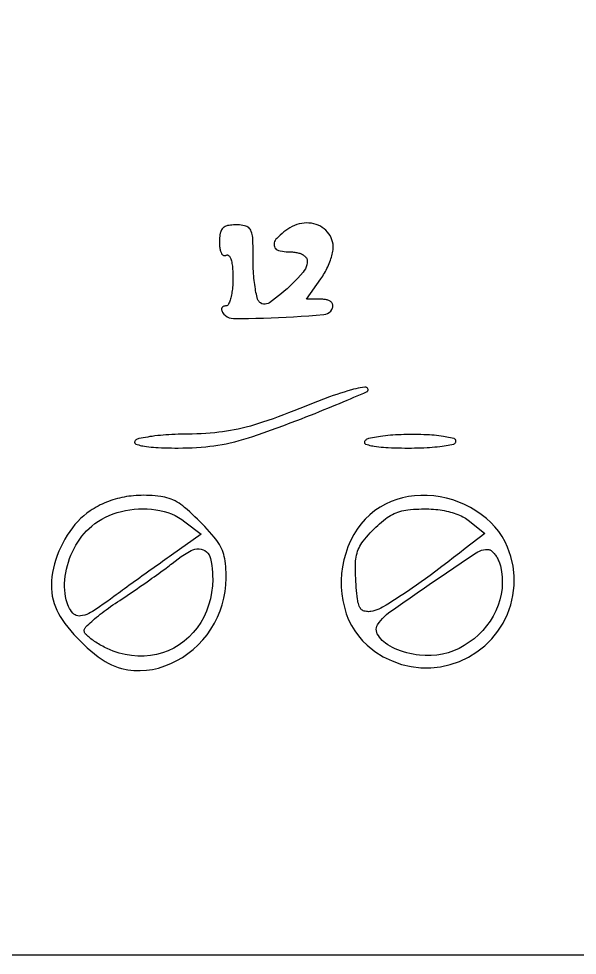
# Model space of a CAD drawing. Header units: millimetres. Extents: x -134 to 134, y -49 to 49.
# Drawn here: x 106.07 to 114.57, y -21.84 to -7.61 of the extents above; entities that cross this region are included whole.
import ezdxf

# ---------------------------------------------------------------- set-up
doc = ezdxf.new("R2010")
doc.units = ezdxf.units.MM
doc.header["$LTSCALE"] = 10
doc.header["$MEASUREMENT"] = 0

# ---------------------------------------------------------------- blocks, each defined once
blk = doc.blocks.new('DT0B-ULTRA_v_1')
at = {"color": 7, "linetype": 'Continuous', "lineweight": -3}
for points in [[(82.67, 28.183, 0), (85.809, 28.178, 0), (85.809, 28.178, 0), (88.336, 28.174, 0), (90.864, 28.169, 0), (93.392, 28.165, 0), (95.919, 28.16, 0), (98.447, 28.155, 0), (100.975, 28.15, 0), (100.975, 28.15, 0), (133.588, 28.081, 0), (133.588, 24.295, 0), (133.588, 20.509, 0), (116.6, 20.483, 0), (99.613, 20.456, 0), (116.6, 20.431, 0), (133.588, 20.406, 0), (133.588, -0.72, 0), (133.588, -21.845, 0), (0, -21.845, 0)], [(110.161, -10.807, 0), (110.132, -10.829, 0), (110.102, -10.851, 0), (110.074, -10.874, 0), (110.046, -10.898, 0), (110.019, -10.923, 0), (109.993, -10.948, 0), (109.979, -10.963, 0), (109.969, -10.98, 0), (109.961, -10.998, 0), (109.956, -11.017, 0), (109.953, -11.037, 0), (109.954, -11.057, 0), (109.958, -11.074, 0), (109.965, -11.09, 0), (109.975, -11.104, 0), (109.987, -11.116, 0), (110.002, -11.125, 0), (110.018, -11.131, 0), (110.048, -11.138, 0), (110.079, -11.143, 0), (110.109, -11.148, 0), (110.139, -11.151, 0), (110.17, -11.153, 0), (110.201, -11.154, 0), (110.218, -11.154, 0), (110.234, -11.155, 0), (110.251, -11.156, 0), (110.267, -11.158, 0), (110.284, -11.161, 0), (110.3, -11.164, 0), (110.315, -11.167, 0), (110.329, -11.171, 0), (110.343, -11.175, 0), (110.357, -11.18, 0), (110.37, -11.186, 0), (110.383, -11.193, 0), (110.393, -11.199, 0), (110.403, -11.205, 0), (110.413, -11.212, 0), (110.422, -11.22, 0), (110.43, -11.228, 0), (110.438, -11.237, 0), (110.444, -11.244, 0), (110.449, -11.252, 0), (110.453, -11.261, 0), (110.456, -11.27, 0), (110.457, -11.279, 0), (110.458, -11.289, 0), (110.456, -11.32, 0), (110.45, -11.352, 0), (110.441, -11.382, 0), (110.429, -11.411, 0), (110.413, -11.439, 0), (110.393, -11.464, 0), (110.355, -11.508, 0), (110.316, -11.551, 0), (110.276, -11.593, 0), (110.235, -11.634, 0), (110.194, -11.674, 0), (110.151, -11.714, 0), (110.108, -11.751, 0), (110.065, -11.788, 0), (110.021, -11.824, 0), (109.976, -11.859, 0), (109.93, -11.893, 0), (109.884, -11.926, 0), (109.863, -11.938, 0), (109.84, -11.945, 0), (109.816, -11.949, 0), (109.792, -11.947, 0), (109.768, -11.941, 0), (109.747, -11.93, 0), (109.737, -11.923, 0), (109.727, -11.914, 0), (109.719, -11.905, 0), (109.713, -11.895, 0), (109.707, -11.884, 0), (109.703, -11.872, 0), (109.696, -11.847, 0), (109.69, -11.821, 0), (109.684, -11.795, 0), (109.678, -11.769, 0), (109.673, -11.743, 0), (109.668, -11.717, 0), (109.663, -11.685, 0), (109.658, -11.652, 0), (109.653, -11.619, 0), (109.65, -11.587, 0), (109.646, -11.554, 0), (109.644, -11.521, 0), (109.641, -11.485, 0), (109.639, -11.448, 0), (109.637, -11.412, 0), (109.636, -11.375, 0), (109.636, -11.338, 0), (109.635, -11.302, 0), (109.635, -11.244, 0), (109.635, -11.187, 0), (109.634, -11.129, 0), (109.633, -11.072, 0), (109.631, -11.014, 0), (109.629, -10.957, 0), (109.628, -10.934, 0), (109.625, -10.911, 0), (109.62, -10.889, 0), (109.614, -10.867, 0), (109.607, -10.845, 0), (109.598, -10.824, 0), (109.59, -10.81, 0), (109.58, -10.797, 0), (109.568, -10.785, 0), (109.555, -10.776, 0), (109.541, -10.768, 0), (109.525, -10.762, 0), (109.501, -10.756, 0), (109.477, -10.751, 0), (109.453, -10.748, 0), (109.428, -10.745, 0), (109.403, -10.743, 0), (109.378, -10.743, 0), (109.356, -10.743, 0), (109.334, -10.744, 0), (109.313, -10.746, 0), (109.291, -10.748, 0), (109.269, -10.751, 0), (109.247, -10.755, 0), (109.233, -10.758, 0), (109.22, -10.763, 0), (109.207, -10.769, 0), (109.194, -10.776, 0), (109.183, -10.785, 0), (109.172, -10.795, 0), (109.163, -10.805, 0), (109.154, -10.817, 0), (109.147, -10.83, 0), (109.141, -10.843, 0), (109.136, -10.857, 0), (109.133, -10.871, 0), (109.13, -10.893, 0), (109.127, -10.916, 0), (109.124, -10.938, 0), (109.123, -10.961, 0), (109.122, -10.983, 0), (109.121, -11.006, 0), (109.122, -11.022, 0), (109.122, -11.039, 0), (109.123, -11.055, 0), (109.125, -11.072, 0), (109.126, -11.088, 0), (109.128, -11.104, 0), (109.131, -11.117, 0), (109.133, -11.129, 0), (109.137, -11.141, 0), (109.141, -11.152, 0), (109.146, -11.164, 0), (109.151, -11.175, 0), (109.155, -11.182, 0), (109.16, -11.188, 0), (109.165, -11.194, 0), (109.171, -11.199, 0), (109.178, -11.204, 0), (109.185, -11.207, 0), (109.191, -11.21, 0), (109.198, -11.211, 0), (109.205, -11.211, 0), (109.212, -11.21, 0), (109.218, -11.208, 0), (109.224, -11.205, 0), (109.23, -11.202, 0), (109.237, -11.201, 0), (109.244, -11.2, 0), (109.25, -11.202, 0), (109.256, -11.204, 0), (109.262, -11.208, 0), (109.266, -11.212, 0), (109.273, -11.221, 0), (109.28, -11.23, 0), (109.286, -11.241, 0), (109.291, -11.251, 0), (109.295, -11.262, 0), (109.299, -11.273, 0), (109.304, -11.292, 0), (109.309, -11.312, 0), (109.313, -11.332, 0), (109.316, -11.351, 0), (109.319, -11.371, 0), (109.32, -11.391, 0), (109.322, -11.419, 0), (109.324, -11.447, 0), (109.325, -11.475, 0), (109.326, -11.503, 0), (109.327, -11.531, 0), (109.327, -11.559, 0), (109.327, -11.586, 0), (109.326, -11.612, 0), (109.325, -11.639, 0), (109.324, -11.666, 0), (109.322, -11.692, 0), (109.319, -11.719, 0), (109.317, -11.741, 0), (109.313, -11.764, 0), (109.31, -11.787, 0), (109.305, -11.809, 0), (109.301, -11.831, 0), (109.295, -11.854, 0), (109.291, -11.87, 0), (109.285, -11.886, 0), (109.28, -11.902, 0), (109.274, -11.918, 0), (109.267, -11.934, 0), (109.26, -11.949, 0), (109.256, -11.957, 0), (109.25, -11.964, 0), (109.243, -11.969, 0), (109.235, -11.973, 0), (109.227, -11.975, 0), (109.218, -11.976, 0), (109.212, -11.976, 0), (109.206, -11.977, 0), (109.199, -11.978, 0), (109.193, -11.979, 0), (109.187, -11.981, 0), (109.181, -11.984, 0), (109.177, -11.986, 0), (109.172, -11.989, 0), (109.168, -11.992, 0), (109.165, -11.996, 0), (109.162, -12, 0), (109.159, -12.005, 0), (109.157, -12.01, 0), (109.155, -12.015, 0), (109.154, -12.02, 0), (109.154, -12.026, 0), (109.154, -12.031, 0), (109.155, -12.036, 0), (109.156, -12.043, 0), (109.158, -12.049, 0), (109.161, -12.056, 0), (109.163, -12.062, 0), (109.166, -12.068, 0), (109.17, -12.074, 0), (109.189, -12.1, 0), (109.213, -12.123, 0), (109.24, -12.141, 0), (109.27, -12.155, 0), (109.302, -12.163, 0), (109.335, -12.166, 0), (109.449, -12.166, 0), (109.564, -12.165, 0), (109.678, -12.163, 0), (109.793, -12.16, 0), (109.907, -12.156, 0), (110.022, -12.152, 0), (110.136, -12.146, 0), (110.251, -12.14, 0), (110.366, -12.133, 0), (110.48, -12.126, 0), (110.595, -12.117, 0), (110.709, -12.108, 0), (110.739, -12.102, 0), (110.767, -12.091, 0), (110.792, -12.075, 0), (110.814, -12.054, 0), (110.831, -12.029, 0), (110.843, -12.002, 0), (110.846, -11.993, 0), (110.847, -11.985, 0), (110.848, -11.976, 0), (110.847, -11.968, 0), (110.846, -11.959, 0), (110.843, -11.951, 0), (110.84, -11.942, 0), (110.836, -11.935, 0), (110.831, -11.927, 0), (110.826, -11.921, 0), (110.82, -11.914, 0), (110.813, -11.909, 0), (110.804, -11.903, 0), (110.794, -11.897, 0), (110.784, -11.892, 0), (110.773, -11.888, 0), (110.762, -11.885, 0), (110.751, -11.882, 0), (110.737, -11.879, 0), (110.723, -11.877, 0), (110.708, -11.876, 0), (110.694, -11.874, 0), (110.679, -11.874, 0), (110.665, -11.873, 0), (110.444, -11.873, 0), (110.664, -11.565, 0), (110.679, -11.543, 0), (110.693, -11.521, 0), (110.707, -11.499, 0), (110.72, -11.477, 0), (110.733, -11.454, 0), (110.745, -11.43, 0), (110.757, -11.406, 0), (110.769, -11.382, 0), (110.78, -11.357, 0), (110.79, -11.333, 0), (110.8, -11.307, 0), (110.809, -11.282, 0), (110.817, -11.259, 0), (110.824, -11.236, 0), (110.831, -11.213, 0), (110.837, -11.19, 0), (110.843, -11.166, 0), (110.848, -11.142, 0), (110.851, -11.125, 0), (110.853, -11.107, 0), (110.854, -11.089, 0), (110.854, -11.072, 0), (110.853, -11.054, 0), (110.85, -11.036, 0), (110.844, -11.003, 0), (110.834, -10.97, 0), (110.821, -10.938, 0), (110.805, -10.907, 0), (110.787, -10.879, 0), (110.765, -10.852, 0), (110.741, -10.826, 0), (110.715, -10.803, 0), (110.687, -10.782, 0), (110.657, -10.764, 0), (110.625, -10.749, 0), (110.593, -10.737, 0), (110.557, -10.726, 0), (110.521, -10.719, 0), (110.484, -10.715, 0), (110.447, -10.714, 0), (110.41, -10.715, 0), (110.373, -10.72, 0), (110.335, -10.728, 0), (110.298, -10.739, 0), (110.262, -10.752, 0), (110.227, -10.768, 0), (110.194, -10.787, 0), (110.161, -10.807, 0)], [(110.252, -13.57, 0), (110.174, -13.6, 0), (110.095, -13.63, 0), (110.016, -13.66, 0), (109.937, -13.689, 0), (109.857, -13.717, 0), (109.777, -13.744, 0), (109.716, -13.764, 0), (109.655, -13.783, 0), (109.593, -13.801, 0), (109.531, -13.818, 0), (109.468, -13.833, 0), (109.406, -13.848, 0), (109.347, -13.86, 0), (109.288, -13.871, 0), (109.229, -13.88, 0), (109.17, -13.889, 0), (109.111, -13.896, 0), (109.052, -13.902, 0), (108.983, -13.908, 0), (108.914, -13.913, 0), (108.846, -13.917, 0), (108.777, -13.92, 0), (108.708, -13.922, 0), (108.639, -13.923, 0), (108.591, -13.923, 0), (108.543, -13.924, 0), (108.495, -13.926, 0), (108.447, -13.928, 0), (108.399, -13.93, 0), (108.351, -13.933, 0), (108.309, -13.936, 0), (108.267, -13.939, 0), (108.225, -13.943, 0), (108.183, -13.947, 0), (108.14, -13.952, 0), (108.098, -13.958, 0), (108.064, -13.962, 0), (108.031, -13.968, 0), (107.997, -13.973, 0), (107.963, -13.979, 0), (107.929, -13.985, 0), (107.895, -13.991, 0), (107.884, -13.994, 0), (107.872, -13.999, 0), (107.862, -14.006, 0), (107.852, -14.013, 0), (107.844, -14.022, 0), (107.836, -14.032, 0), (107.834, -14.038, 0), (107.832, -14.044, 0), (107.832, -14.05, 0), (107.833, -14.056, 0), (107.836, -14.062, 0), (107.839, -14.067, 0), (107.844, -14.071, 0), (107.849, -14.075, 0), (107.852, -14.076, 0), (107.873, -14.083, 0), (107.894, -14.089, 0), (107.915, -14.095, 0), (107.936, -14.1, 0), (107.958, -14.104, 0), (107.98, -14.108, 0), (108.015, -14.113, 0), (108.05, -14.117, 0), (108.085, -14.121, 0), (108.121, -14.124, 0), (108.156, -14.127, 0), (108.191, -14.129, 0), (108.242, -14.131, 0), (108.292, -14.132, 0), (108.343, -14.133, 0), (108.393, -14.134, 0), (108.443, -14.135, 0), (108.494, -14.135, 0), (108.564, -14.134, 0), (108.634, -14.133, 0), (108.705, -14.13, 0), (108.775, -14.126, 0), (108.845, -14.121, 0), (108.915, -14.115, 0), (108.977, -14.109, 0), (109.039, -14.101, 0), (109.1, -14.092, 0), (109.162, -14.081, 0), (109.223, -14.069, 0), (109.283, -14.056, 0), (109.354, -14.039, 0), (109.424, -14.02, 0), (109.493, -14.001, 0), (109.563, -13.98, 0), (109.632, -13.958, 0), (109.7, -13.935, 0), (109.8, -13.9, 0), (109.901, -13.865, 0), (110, -13.828, 0), (110.1, -13.791, 0), (110.2, -13.754, 0), (110.299, -13.716, 0), (110.368, -13.689, 0), (110.438, -13.662, 0), (110.507, -13.635, 0), (110.576, -13.608, 0), (110.645, -13.58, 0), (110.714, -13.552, 0), (110.773, -13.529, 0), (110.831, -13.505, 0), (110.89, -13.481, 0), (110.948, -13.457, 0), (111.006, -13.432, 0), (111.065, -13.407, 0), (111.115, -13.386, 0), (111.166, -13.364, 0), (111.216, -13.343, 0), (111.266, -13.321, 0), (111.317, -13.299, 0), (111.367, -13.277, 0), (111.372, -13.275, 0), (111.376, -13.272, 0), (111.379, -13.268, 0), (111.381, -13.263, 0), (111.383, -13.258, 0), (111.383, -13.253, 0), (111.382, -13.244, 0), (111.379, -13.235, 0), (111.374, -13.227, 0), (111.368, -13.22, 0), (111.361, -13.215, 0), (111.352, -13.211, 0), (111.343, -13.209, 0), (111.334, -13.209, 0), (111.332, -13.209, 0), (111.298, -13.214, 0), (111.264, -13.22, 0), (111.23, -13.227, 0), (111.196, -13.234, 0), (111.163, -13.242, 0), (111.129, -13.251, 0), (111.073, -13.267, 0), (111.018, -13.284, 0), (110.962, -13.302, 0), (110.907, -13.32, 0), (110.852, -13.339, 0), (110.798, -13.359, 0), (110.706, -13.394, 0), (110.615, -13.428, 0), (110.524, -13.463, 0), (110.434, -13.498, 0), (110.343, -13.534, 0), (110.252, -13.57, 0)], [(111.332, -14.032, 0), (111.329, -14.038, 0), (111.327, -14.044, 0), (111.327, -14.05, 0), (111.328, -14.056, 0), (111.331, -14.062, 0), (111.334, -14.067, 0), (111.339, -14.071, 0), (111.344, -14.075, 0), (111.347, -14.076, 0), (111.368, -14.083, 0), (111.39, -14.089, 0), (111.411, -14.095, 0), (111.433, -14.1, 0), (111.454, -14.104, 0), (111.476, -14.108, 0), (111.511, -14.113, 0), (111.547, -14.117, 0), (111.582, -14.121, 0), (111.618, -14.124, 0), (111.654, -14.127, 0), (111.689, -14.129, 0), (111.74, -14.131, 0), (111.791, -14.132, 0), (111.842, -14.133, 0), (111.892, -14.134, 0), (111.943, -14.135, 0), (111.994, -14.135, 0), (112.041, -14.135, 0), (112.089, -14.134, 0), (112.137, -14.133, 0), (112.185, -14.132, 0), (112.232, -14.13, 0), (112.28, -14.128, 0), (112.319, -14.126, 0), (112.358, -14.123, 0), (112.396, -14.119, 0), (112.435, -14.115, 0), (112.474, -14.111, 0), (112.512, -14.106, 0), (112.541, -14.101, 0), (112.57, -14.097, 0), (112.599, -14.091, 0), (112.628, -14.086, 0), (112.657, -14.08, 0), (112.686, -14.074, 0), (112.694, -14.071, 0), (112.702, -14.066, 0), (112.709, -14.06, 0), (112.714, -14.053, 0), (112.717, -14.045, 0), (112.719, -14.036, 0), (112.719, -14.032, 0), (112.718, -14.023, 0), (112.716, -14.015, 0), (112.711, -14.007, 0), (112.705, -14.001, 0), (112.698, -13.995, 0), (112.69, -13.992, 0), (112.687, -13.991, 0), (112.661, -13.985, 0), (112.635, -13.979, 0), (112.608, -13.973, 0), (112.582, -13.968, 0), (112.555, -13.963, 0), (112.528, -13.959, 0), (112.493, -13.954, 0), (112.457, -13.949, 0), (112.422, -13.945, 0), (112.387, -13.942, 0), (112.351, -13.939, 0), (112.315, -13.937, 0), (112.272, -13.934, 0), (112.229, -13.933, 0), (112.186, -13.931, 0), (112.143, -13.93, 0), (112.1, -13.93, 0), (112.057, -13.929, 0), (112.014, -13.93, 0), (111.971, -13.93, 0), (111.928, -13.931, 0), (111.885, -13.933, 0), (111.842, -13.934, 0), (111.799, -13.937, 0), (111.761, -13.939, 0), (111.723, -13.942, 0), (111.685, -13.946, 0), (111.647, -13.95, 0), (111.609, -13.954, 0), (111.571, -13.959, 0), (111.541, -13.964, 0), (111.51, -13.969, 0), (111.48, -13.974, 0), (111.449, -13.98, 0), (111.419, -13.985, 0), (111.389, -13.992, 0), (111.377, -13.995, 0), (111.366, -14, 0), (111.356, -14.006, 0), (111.347, -14.014, 0), (111.339, -14.022, 0), (111.332, -14.032, 0)], [(107.158, -15.089, 0), (107.107, -15.126, 0), (107.057, -15.165, 0), (107.01, -15.207, 0), (106.966, -15.251, 0), (106.924, -15.298, 0), (106.885, -15.347, 0), (106.844, -15.403, 0), (106.806, -15.46, 0), (106.771, -15.519, 0), (106.738, -15.58, 0), (106.707, -15.641, 0), (106.68, -15.704, 0), (106.655, -15.767, 0), (106.633, -15.831, 0), (106.614, -15.895, 0), (106.598, -15.961, 0), (106.584, -16.027, 0), (106.574, -16.093, 0), (106.568, -16.152, 0), (106.565, -16.211, 0), (106.566, -16.27, 0), (106.572, -16.329, 0), (106.58, -16.387, 0), (106.593, -16.445, 0), (106.608, -16.498, 0), (106.626, -16.55, 0), (106.648, -16.6, 0), (106.672, -16.649, 0), (106.699, -16.697, 0), (106.73, -16.742, 0), (106.772, -16.8, 0), (106.816, -16.857, 0), (106.862, -16.912, 0), (106.909, -16.967, 0), (106.958, -17.02, 0), (107.008, -17.071, 0), (107.059, -17.121, 0), (107.112, -17.17, 0), (107.166, -17.217, 0), (107.222, -17.263, 0), (107.279, -17.307, 0), (107.337, -17.349, 0), (107.382, -17.379, 0), (107.43, -17.407, 0), (107.479, -17.431, 0), (107.529, -17.453, 0), (107.581, -17.471, 0), (107.634, -17.486, 0), (107.727, -17.505, 0), (107.821, -17.516, 0), (107.915, -17.519, 0), (108.01, -17.514, 0), (108.104, -17.5, 0), (108.196, -17.479, 0), (108.292, -17.448, 0), (108.384, -17.411, 0), (108.474, -17.367, 0), (108.561, -17.317, 0), (108.643, -17.26, 0), (108.721, -17.198, 0), (108.797, -17.128, 0), (108.868, -17.052, 0), (108.933, -16.972, 0), (108.992, -16.887, 0), (109.045, -16.799, 0), (109.092, -16.707, 0), (109.132, -16.612, 0), (109.165, -16.516, 0), (109.191, -16.417, 0), (109.209, -16.316, 0), (109.221, -16.214, 0), (109.224, -16.112, 0), (109.224, -16.068, 0), (109.222, -16.024, 0), (109.22, -15.98, 0), (109.217, -15.937, 0), (109.213, -15.893, 0), (109.208, -15.849, 0), (109.203, -15.817, 0), (109.196, -15.786, 0), (109.188, -15.754, 0), (109.178, -15.723, 0), (109.167, -15.693, 0), (109.154, -15.663, 0), (109.139, -15.632, 0), (109.122, -15.602, 0), (109.104, -15.572, 0), (109.084, -15.543, 0), (109.063, -15.515, 0), (109.042, -15.488, 0), (109.007, -15.448, 0), (108.971, -15.408, 0), (108.936, -15.369, 0), (108.899, -15.33, 0), (108.862, -15.291, 0), (108.825, -15.254, 0), (108.787, -15.216, 0), (108.749, -15.179, 0), (108.71, -15.143, 0), (108.671, -15.107, 0), (108.631, -15.072, 0), (108.591, -15.037, 0), (108.564, -15.015, 0), (108.536, -14.995, 0), (108.507, -14.975, 0), (108.477, -14.957, 0), (108.447, -14.94, 0), (108.415, -14.925, 0), (108.386, -14.912, 0), (108.355, -14.901, 0), (108.324, -14.891, 0), (108.293, -14.883, 0), (108.261, -14.876, 0), (108.229, -14.871, 0), (108.186, -14.866, 0), (108.142, -14.862, 0), (108.098, -14.859, 0), (108.054, -14.856, 0), (108.01, -14.855, 0), (107.967, -14.854, 0), (107.929, -14.855, 0), (107.892, -14.856, 0), (107.855, -14.858, 0), (107.817, -14.861, 0), (107.78, -14.865, 0), (107.743, -14.869, 0), (107.708, -14.874, 0), (107.673, -14.88, 0), (107.638, -14.887, 0), (107.603, -14.895, 0), (107.569, -14.903, 0), (107.534, -14.913, 0), (107.501, -14.923, 0), (107.468, -14.934, 0), (107.436, -14.946, 0), (107.403, -14.958, 0), (107.371, -14.972, 0), (107.34, -14.986, 0), (107.308, -15.001, 0), (107.277, -15.017, 0), (107.247, -15.034, 0), (107.217, -15.052, 0), (107.187, -15.07, 0), (107.158, -15.089, 0)], [(111.568, -15.032, 0), (111.487, -15.087, 0), (111.411, -15.149, 0), (111.34, -15.217, 0), (111.275, -15.29, 0), (111.217, -15.368, 0), (111.165, -15.452, 0), (111.118, -15.544, 0), (111.076, -15.639, 0), (111.042, -15.737, 0), (111.014, -15.837, 0), (110.993, -15.939, 0), (110.98, -16.042, 0), (110.974, -16.145, 0), (110.975, -16.249, 0), (110.983, -16.352, 0), (110.999, -16.454, 0), (111.022, -16.555, 0), (111.051, -16.654, 0), (111.086, -16.744, 0), (111.129, -16.831, 0), (111.179, -16.914, 0), (111.236, -16.992, 0), (111.299, -17.065, 0), (111.368, -17.133, 0), (111.486, -17.227, 0), (111.613, -17.307, 0), (111.749, -17.372, 0), (111.891, -17.423, 0), (112.037, -17.457, 0), (112.186, -17.474, 0), (112.337, -17.475, 0), (112.486, -17.459, 0), (112.633, -17.426, 0), (112.775, -17.378, 0), (112.911, -17.313, 0), (113.039, -17.234, 0), (113.157, -17.142, 0), (113.263, -17.037, 0), (113.357, -16.921, 0), (113.438, -16.795, 0), (113.503, -16.661, 0), (113.553, -16.52, 0), (113.587, -16.375, 0), (113.604, -16.227, 0), (113.604, -16.078, 0), (113.588, -15.93, 0), (113.554, -15.785, 0), (113.505, -15.644, 0), (113.466, -15.561, 0), (113.421, -15.482, 0), (113.37, -15.406, 0), (113.313, -15.334, 0), (113.25, -15.267, 0), (113.182, -15.206, 0), (113.105, -15.145, 0), (113.024, -15.09, 0), (112.94, -15.04, 0), (112.852, -14.996, 0), (112.762, -14.958, 0), (112.67, -14.925, 0), (112.575, -14.899, 0), (112.479, -14.878, 0), (112.382, -14.864, 0), (112.284, -14.856, 0), (112.186, -14.855, 0), (112.088, -14.86, 0), (111.997, -14.871, 0), (111.906, -14.89, 0), (111.818, -14.915, 0), (111.732, -14.948, 0), (111.648, -14.987, 0), (111.568, -15.032, 0)], [(108.598, -15.255, 0), (108.846, -15.446, 0), (108.393, -15.763, 0), (108.359, -15.787, 0), (108.325, -15.811, 0), (108.291, -15.835, 0), (108.257, -15.859, 0), (108.223, -15.884, 0), (108.189, -15.908, 0), (108.149, -15.936, 0), (108.109, -15.965, 0), (108.069, -15.993, 0), (108.029, -16.022, 0), (107.989, -16.051, 0), (107.949, -16.079, 0), (107.909, -16.108, 0), (107.87, -16.136, 0), (107.83, -16.165, 0), (107.791, -16.193, 0), (107.751, -16.222, 0), (107.712, -16.251, 0), (107.68, -16.274, 0), (107.647, -16.298, 0), (107.615, -16.322, 0), (107.583, -16.345, 0), (107.55, -16.369, 0), (107.518, -16.393, 0), (107.464, -16.432, 0), (107.41, -16.471, 0), (107.355, -16.509, 0), (107.3, -16.547, 0), (107.245, -16.584, 0), (107.189, -16.621, 0), (107.162, -16.637, 0), (107.133, -16.652, 0), (107.103, -16.664, 0), (107.073, -16.674, 0), (107.041, -16.682, 0), (107.009, -16.688, 0), (106.988, -16.689, 0), (106.966, -16.687, 0), (106.945, -16.681, 0), (106.925, -16.671, 0), (106.908, -16.659, 0), (106.892, -16.644, 0), (106.873, -16.621, 0), (106.856, -16.597, 0), (106.841, -16.572, 0), (106.827, -16.545, 0), (106.816, -16.518, 0), (106.806, -16.49, 0), (106.792, -16.442, 0), (106.781, -16.393, 0), (106.773, -16.344, 0), (106.768, -16.294, 0), (106.766, -16.244, 0), (106.766, -16.194, 0), (106.77, -16.139, 0), (106.776, -16.084, 0), (106.785, -16.03, 0), (106.796, -15.976, 0), (106.809, -15.922, 0), (106.825, -15.869, 0), (106.843, -15.816, 0), (106.864, -15.764, 0), (106.886, -15.712, 0), (106.912, -15.662, 0), (106.939, -15.612, 0), (106.968, -15.564, 0), (106.998, -15.52, 0), (107.03, -15.477, 0), (107.065, -15.436, 0), (107.101, -15.396, 0), (107.139, -15.359, 0), (107.18, -15.323, 0), (107.229, -15.284, 0), (107.28, -15.249, 0), (107.333, -15.216, 0), (107.388, -15.186, 0), (107.445, -15.16, 0), (107.503, -15.137, 0), (107.566, -15.116, 0), (107.63, -15.099, 0), (107.695, -15.084, 0), (107.761, -15.073, 0), (107.827, -15.065, 0), (107.893, -15.06, 0), (107.958, -15.058, 0), (108.023, -15.06, 0), (108.089, -15.065, 0), (108.153, -15.074, 0), (108.217, -15.085, 0), (108.281, -15.1, 0), (108.338, -15.117, 0), (108.393, -15.137, 0), (108.447, -15.162, 0), (108.5, -15.189, 0), (108.55, -15.221, 0), (108.598, -15.255, 0)], [(112.927, -15.247, 0), (113.158, -15.433, 0), (112.861, -15.664, 0), (112.773, -15.732, 0), (112.683, -15.801, 0), (112.594, -15.869, 0), (112.504, -15.937, 0), (112.415, -16.005, 0), (112.325, -16.072, 0), (112.257, -16.121, 0), (112.19, -16.17, 0), (112.121, -16.219, 0), (112.053, -16.267, 0), (111.984, -16.314, 0), (111.914, -16.36, 0), (111.863, -16.394, 0), (111.812, -16.427, 0), (111.76, -16.46, 0), (111.708, -16.492, 0), (111.656, -16.523, 0), (111.603, -16.555, 0), (111.576, -16.57, 0), (111.547, -16.583, 0), (111.518, -16.595, 0), (111.488, -16.605, 0), (111.457, -16.613, 0), (111.426, -16.619, 0), (111.409, -16.622, 0), (111.391, -16.623, 0), (111.374, -16.622, 0), (111.357, -16.62, 0), (111.34, -16.617, 0), (111.323, -16.613, 0), (111.309, -16.608, 0), (111.297, -16.601, 0), (111.285, -16.593, 0), (111.275, -16.583, 0), (111.266, -16.571, 0), (111.259, -16.559, 0), (111.249, -16.539, 0), (111.241, -16.519, 0), (111.235, -16.498, 0), (111.229, -16.477, 0), (111.225, -16.455, 0), (111.221, -16.434, 0), (111.217, -16.389, 0), (111.212, -16.344, 0), (111.208, -16.299, 0), (111.204, -16.253, 0), (111.2, -16.208, 0), (111.197, -16.163, 0), (111.195, -16.116, 0), (111.193, -16.07, 0), (111.192, -16.023, 0), (111.191, -15.976, 0), (111.191, -15.929, 0), (111.192, -15.883, 0), (111.193, -15.852, 0), (111.197, -15.822, 0), (111.201, -15.792, 0), (111.207, -15.763, 0), (111.215, -15.733, 0), (111.224, -15.704, 0), (111.234, -15.677, 0), (111.246, -15.651, 0), (111.259, -15.625, 0), (111.274, -15.6, 0), (111.29, -15.576, 0), (111.307, -15.552, 0), (111.333, -15.52, 0), (111.36, -15.488, 0), (111.387, -15.457, 0), (111.415, -15.426, 0), (111.443, -15.396, 0), (111.472, -15.366, 0), (111.5, -15.339, 0), (111.529, -15.312, 0), (111.558, -15.286, 0), (111.588, -15.26, 0), (111.619, -15.235, 0), (111.65, -15.211, 0), (111.674, -15.192, 0), (111.7, -15.176, 0), (111.726, -15.16, 0), (111.753, -15.145, 0), (111.78, -15.132, 0), (111.808, -15.12, 0), (111.838, -15.109, 0), (111.867, -15.1, 0), (111.897, -15.091, 0), (111.928, -15.084, 0), (111.958, -15.079, 0), (111.989, -15.074, 0), (112.03, -15.07, 0), (112.072, -15.066, 0), (112.113, -15.064, 0), (112.155, -15.062, 0), (112.196, -15.06, 0), (112.238, -15.06, 0), (112.272, -15.06, 0), (112.307, -15.061, 0), (112.342, -15.063, 0), (112.377, -15.066, 0), (112.412, -15.069, 0), (112.446, -15.072, 0), (112.478, -15.077, 0), (112.51, -15.082, 0), (112.542, -15.087, 0), (112.574, -15.094, 0), (112.605, -15.101, 0), (112.637, -15.109, 0), (112.664, -15.117, 0), (112.692, -15.126, 0), (112.719, -15.135, 0), (112.747, -15.145, 0), (112.773, -15.156, 0), (112.8, -15.168, 0), (112.822, -15.179, 0), (112.844, -15.191, 0), (112.866, -15.203, 0), (112.887, -15.217, 0), (112.907, -15.231, 0), (112.927, -15.247, 0)], [(109.019, -16.132, 0), (109.015, -16.231, 0), (109.003, -16.329, 0), (108.984, -16.427, 0), (108.958, -16.522, 0), (108.924, -16.616, 0), (108.883, -16.706, 0), (108.837, -16.789, 0), (108.784, -16.868, 0), (108.724, -16.941, 0), (108.657, -17.01, 0), (108.586, -17.072, 0), (108.508, -17.127, 0), (108.428, -17.175, 0), (108.343, -17.216, 0), (108.255, -17.248, 0), (108.164, -17.273, 0), (108.072, -17.29, 0), (107.978, -17.298, 0), (107.881, -17.298, 0), (107.785, -17.29, 0), (107.689, -17.275, 0), (107.595, -17.252, 0), (107.503, -17.221, 0), (107.414, -17.183, 0), (107.391, -17.172, 0), (107.369, -17.16, 0), (107.346, -17.149, 0), (107.324, -17.137, 0), (107.302, -17.124, 0), (107.28, -17.111, 0), (107.261, -17.1, 0), (107.242, -17.087, 0), (107.223, -17.075, 0), (107.204, -17.062, 0), (107.186, -17.048, 0), (107.168, -17.034, 0), (107.154, -17.023, 0), (107.14, -17.011, 0), (107.126, -16.999, 0), (107.112, -16.987, 0), (107.099, -16.975, 0), (107.086, -16.962, 0), (107.08, -16.955, 0), (107.075, -16.947, 0), (107.071, -16.938, 0), (107.068, -16.93, 0), (107.066, -16.92, 0), (107.065, -16.911, 0), (107.066, -16.9, 0), (107.068, -16.89, 0), (107.072, -16.879, 0), (107.077, -16.87, 0), (107.083, -16.861, 0), (107.09, -16.853, 0), (107.112, -16.832, 0), (107.134, -16.812, 0), (107.156, -16.792, 0), (107.179, -16.772, 0), (107.201, -16.752, 0), (107.224, -16.732, 0), (107.252, -16.708, 0), (107.281, -16.685, 0), (107.31, -16.662, 0), (107.339, -16.639, 0), (107.369, -16.616, 0), (107.398, -16.594, 0), (107.432, -16.57, 0), (107.466, -16.545, 0), (107.501, -16.521, 0), (107.535, -16.497, 0), (107.57, -16.474, 0), (107.605, -16.451, 0), (107.643, -16.426, 0), (107.681, -16.401, 0), (107.718, -16.376, 0), (107.756, -16.351, 0), (107.793, -16.325, 0), (107.831, -16.3, 0), (107.869, -16.273, 0), (107.908, -16.247, 0), (107.947, -16.22, 0), (107.985, -16.193, 0), (108.023, -16.167, 0), (108.062, -16.14, 0), (108.096, -16.115, 0), (108.13, -16.091, 0), (108.165, -16.066, 0), (108.199, -16.042, 0), (108.233, -16.017, 0), (108.267, -15.992, 0), (108.29, -15.976, 0), (108.313, -15.959, 0), (108.335, -15.942, 0), (108.357, -15.924, 0), (108.38, -15.907, 0), (108.402, -15.889, 0), (108.447, -15.853, 0), (108.494, -15.819, 0), (108.542, -15.785, 0), (108.59, -15.754, 0), (108.64, -15.723, 0), (108.69, -15.694, 0), (108.719, -15.681, 0), (108.749, -15.672, 0), (108.78, -15.667, 0), (108.812, -15.667, 0), (108.844, -15.672, 0), (108.874, -15.682, 0), (108.901, -15.695, 0), (108.925, -15.712, 0), (108.947, -15.734, 0), (108.964, -15.758, 0), (108.977, -15.785, 0), (108.986, -15.814, 0), (108.996, -15.867, 0), (109.004, -15.919, 0), (109.01, -15.972, 0), (109.015, -16.025, 0), (109.018, -16.078, 0), (109.019, -16.132, 0)], [(113.395, -15.928, 0), (113.413, -16.013, 0), (113.423, -16.099, 0), (113.425, -16.185, 0), (113.42, -16.271, 0), (113.407, -16.356, 0), (113.388, -16.44, 0), (113.36, -16.526, 0), (113.325, -16.609, 0), (113.285, -16.689, 0), (113.238, -16.766, 0), (113.186, -16.84, 0), (113.128, -16.909, 0), (113.064, -16.973, 0), (112.996, -17.033, 0), (112.923, -17.088, 0), (112.847, -17.137, 0), (112.767, -17.18, 0), (112.684, -17.217, 0), (112.601, -17.246, 0), (112.515, -17.268, 0), (112.429, -17.283, 0), (112.341, -17.29, 0), (112.253, -17.291, 0), (112.166, -17.284, 0), (112.116, -17.277, 0), (112.068, -17.268, 0), (112.019, -17.258, 0), (111.971, -17.246, 0), (111.923, -17.233, 0), (111.876, -17.218, 0), (111.835, -17.203, 0), (111.795, -17.186, 0), (111.756, -17.168, 0), (111.718, -17.147, 0), (111.681, -17.124, 0), (111.646, -17.1, 0), (111.621, -17.08, 0), (111.598, -17.059, 0), (111.576, -17.036, 0), (111.557, -17.012, 0), (111.539, -16.986, 0), (111.523, -16.959, 0), (111.514, -16.937, 0), (111.509, -16.913, 0), (111.508, -16.89, 0), (111.511, -16.866, 0), (111.517, -16.844, 0), (111.528, -16.822, 0), (111.551, -16.788, 0), (111.576, -16.755, 0), (111.603, -16.724, 0), (111.633, -16.695, 0), (111.664, -16.667, 0), (111.696, -16.642, 0), (111.805, -16.565, 0), (111.913, -16.488, 0), (112.022, -16.412, 0), (112.131, -16.336, 0), (112.24, -16.26, 0), (112.35, -16.185, 0), (112.462, -16.108, 0), (112.574, -16.032, 0), (112.687, -15.956, 0), (112.799, -15.88, 0), (112.912, -15.805, 0), (113.025, -15.729, 0), (113.052, -15.714, 0), (113.08, -15.701, 0), (113.109, -15.69, 0), (113.139, -15.683, 0), (113.169, -15.678, 0), (113.2, -15.677, 0), (113.21, -15.677, 0), (113.22, -15.679, 0), (113.229, -15.682, 0), (113.238, -15.685, 0), (113.247, -15.69, 0), (113.255, -15.695, 0), (113.266, -15.703, 0), (113.276, -15.712, 0), (113.285, -15.721, 0), (113.295, -15.731, 0), (113.304, -15.74, 0), (113.312, -15.751, 0), (113.321, -15.764, 0), (113.331, -15.777, 0), (113.339, -15.79, 0), (113.347, -15.804, 0), (113.355, -15.818, 0), (113.361, -15.832, 0), (113.368, -15.848, 0), (113.375, -15.864, 0), (113.381, -15.88, 0), (113.386, -15.896, 0), (113.391, -15.912, 0), (113.395, -15.928, 0)]]:
    blk.add_polyline3d(points, dxfattribs=at)

msp = doc.modelspace()

# ---------------------------------------------------------------- block references
msp.add_blockref('DT0B-ULTRA_v_1', (0, 0))

doc.saveas('drawing.dxf')
